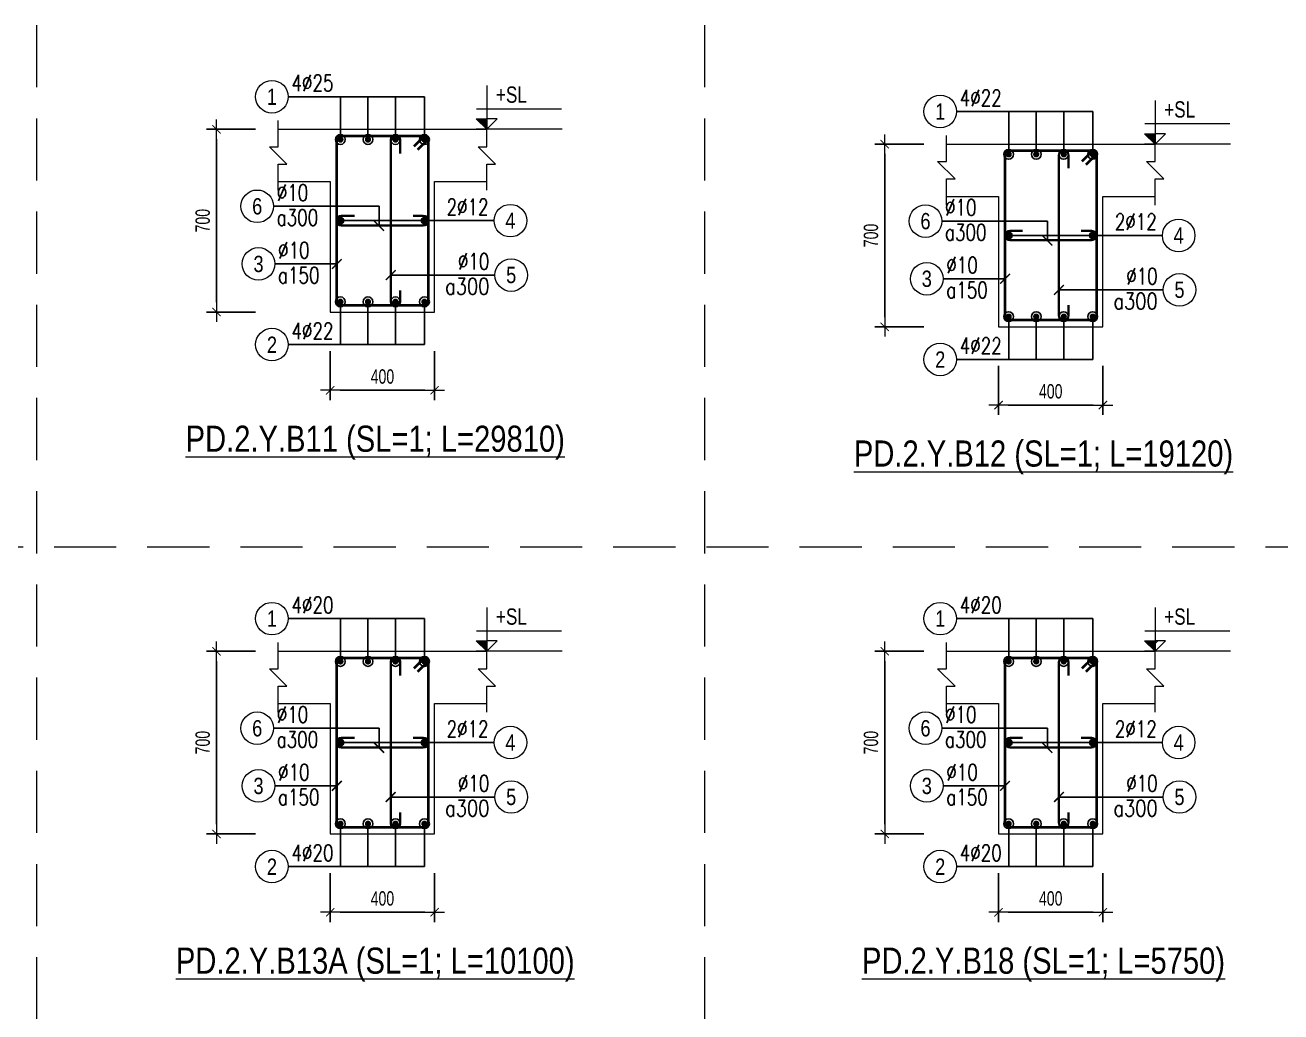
# Model space of a CAD drawing. Header units: millimetres. Extents: x 0 to 264070, y -218202 to 27271.
# Drawn here: x 251219 to 256033, y -169704 to -165923 of the extents above; entities that cross this region are included whole.
import ezdxf
from ezdxf.enums import TextEntityAlignment as Align

# ---------------------------------------------------------------- set-up
doc = ezdxf.new("R2010")
doc.units = ezdxf.units.MM
doc.header["$PDMODE"] = 3
doc.linetypes.add('HIDDEN2', pattern=[4.762499999999999, 3.175, -1.5875])
doc.layers.get('0').update_dxf_attribs({"lineweight": 20})
doc.layers.get('Defpoints').update_dxf_attribs({"color": 151, "lineweight": 9})
for name, color, linetype, lineweight in [('NDC_S_ANNO', 7, 'Continuous', 20), ('NDC_S_CONTINUOUS', 3, 'Continuous', 20), ('NDC_S_DIM', 1, 'Continuous', 15), ('NDC_S_HIDDEN', 8, 'HIDDEN2', 13), ('NDC_S_REBAR', 4, 'Continuous', 35), ('NDC_S_STIRRUP', 4, 'Continuous', 40), ('NDC_S_TEXT SYMBOL', 7, 'Continuous', 20), ('NDC_S_THIN LINE', 8, 'Continuous', 9), ('NDC_S_VN TEXT', 7, 'Continuous', 20)]:
    doc.layers.add(name, color=color, linetype=linetype, lineweight=lineweight)
doc.styles.add('ARIAL', font='arial.ttf', dxfattribs={"width": 0.8})
doc.styles.add('NDC_ANNO', font='', dxfattribs={"width": 0.8})
doc.styles.add('NDC_DIM', font='', dxfattribs={"width": 0.75})
doc.styles.add('NDC_EN TXT', font='romans.shx', dxfattribs={"width": 0.8})
doc.styles.get('NDC_ANNO').set_extended_font_data('Dotum')
doc.styles.get('NDC_DIM').set_extended_font_data('Dotum')
doc.dimstyles.new('NDC_dim_25', dxfattribs={"dimscale": 25, "dimtxt": 2.2, "dimasz": 1.5, "dimexe": 1.5, "dimexo": 2.5, "dimgap": 1, "dimtad": 1, "dimdec": 0, "dimzin": 0, "dimdsep": 46, "dimtxsty": 'NDC_DIM', "dimblk": 'DIMMARK', "dimcen": 0.09, "dimdle": 1.2, "dimclrd": 1, "dimclre": 1, "dimclrt": 3, "dimadec": 0, "dimazin": 0, "dimtfac": 1, "dimtdec": 0, "dimtix": 1, "dimtofl": 0, "dimtmove": 0, "dimatfit": 3, "dimfxl": 6, "dimfxlon": 1, "dimtolj": 1, "dimtzin": 0, "dimarcsym": 0})

# ---------------------------------------------------------------- blocks, each defined once
blk = doc.blocks.new('kata_block_THEP')
at = {"layer": 'NDC_S_REBAR', "color": 0}
for p, q in [((-0.5, 0), (0.5, 0)), ((-0.3535533905960619, 0.353553390592424), (0.3535533905960619, -0.353553390592424)), ((0.3535533905960619, 0.353553390592424), (-0.3535533905960619, -0.353553390592424)), ((0, 0.5), (0, -0.5))]:
    blk.add_line(p, q, dxfattribs=at)
at = {"layer": 'NDC_S_REBAR', "color": 0, "const_width": 0.08333333333333334}
blk.add_lwpolyline([(-0.5, -1.818989403545856e-12, 1), (0.5000000000145519, -1.818989403545856e-12, 1), (-0.5, -1.818989403545856e-12, 1)], format="xyb", dxfattribs=at)
blk = doc.blocks.new('DIMMARK')
at = {"layer": 'NDC_S_DIM', "color": 1}
blk.add_line((-1.5, 0), (1, 0), dxfattribs=at)
at = {"layer": 'NDC_S_DIM', "color": 2, "const_width": 0.1}
blk.add_lwpolyline([(-0.4242640687119285, -0.4242640687119285), (0.4242640687119285, 0.4242640687119285)], dxfattribs=at)
blk = doc.blocks.new('*D511')
at = {"layer": 'Defpoints', "color": 0, "transparency": 16777216}
for p in [(252458.5156631196, -166322.6786246601), (251952.5156631196, -167022.6786246601), (252458.5156631196, -167022.6786246601)]:
    blk.add_point(p, dxfattribs=at)
at = {"layer": 'NDC_S_DIM', "color": 1, "lineweight": -2, "transparency": 16777216}
for p, q in [((252102.5156631196, -166322.6786246601), (251915.0156631196, -166322.6786246601)), ((251952.5156631196, -166360.1786246601), (251952.5156631196, -166985.1786246601)), ((252102.5156631196, -167022.6786246601), (251915.0156631196, -167022.6786246601))]:
    blk.add_line(p, q, dxfattribs=at)
at = {"layer": 'NDC_S_DIM', "color": 1, "lineweight": -2, "transparency": 16777216, "xscale": 37.5, "yscale": 37.5, "zscale": 37.5}
for p, rotation in [((251952.5156631196, -166322.6786246601), 90), ((251952.5156631196, -167022.6786246601), 270)]:
    blk.add_blockref('DIMMARK', p, dxfattribs=dict(at, rotation=rotation))
at = {"layer": 'NDC_S_DIM', "color": 3, "transparency": 16777216, "insert": (251900.0156631196, -166672.67862466), "char_height": 55.00000000000001, "attachment_point": 5, "rotation": 90, "style": 'NDC_DIM'}
blk.add_mtext('\\A1;700', dxfattribs=at)
blk = doc.blocks.new('*D512')
at = {"layer": 'Defpoints', "color": 0, "transparency": 16777216}
for p in [(252388.8425385752, -167022.6786246601), (252788.8425385752, -167022.6786246601), (252788.8425385752, -167322.6786246601)]:
    blk.add_point(p, dxfattribs=at)
at = {"layer": 'NDC_S_DIM', "color": 1, "lineweight": -2, "transparency": 16777216}
for p, q in [((252388.8425385752, -167172.6786246601), (252388.8425385752, -167360.1786246601)), ((252788.8425385752, -167172.6786246601), (252788.8425385752, -167360.1786246601)), ((252426.3425385752, -167322.6786246601), (252751.3425385752, -167322.6786246601))]:
    blk.add_line(p, q, dxfattribs=at)
at = {"layer": 'NDC_S_DIM', "color": 1, "lineweight": -2, "transparency": 16777216, "xscale": 37.5, "yscale": 37.5, "zscale": 37.5, "rotation": 180}
blk.add_blockref('DIMMARK', (252388.8425385752, -167322.6786246601), dxfattribs=at)
at = {"layer": 'NDC_S_DIM', "color": 1, "lineweight": -2, "transparency": 16777216, "xscale": 37.5, "yscale": 37.5, "zscale": 37.5}
blk.add_blockref('DIMMARK', (252788.8425385752, -167322.6786246601), dxfattribs=at)
at = {"layer": 'NDC_S_DIM', "color": 3, "transparency": 16777216, "insert": (252588.8425385752, -167270.1786246601), "char_height": 55.00000000000001, "attachment_point": 5, "style": 'NDC_DIM'}
blk.add_mtext('\\A1;400', dxfattribs=at)
blk = doc.blocks.new('kata_block_CT')
at = {"layer": 'NDC_S_ANNO'}
blk.add_hatch(color=3, dxfattribs=at).paths.add_polyline_path([(0, 1.596954857557648), (-1.612010908633238, 1.596954857557648), (0, 0)])
at = {"layer": 'NDC_S_ANNO', "ltscale": 50}
h = blk.add_hatch(dxfattribs=at)
h.set_pattern_fill('ANSI31', color=256, scale=1.406250541793835, style=0)
h.set_pattern_definition([(45.00000000000001, (0, 5.456968210637569e-12), (-3.157122508925224, 3.157122508925225), [])])
h.paths.add_polyline_path([(0, 1.596954857557648), (0, 0), (1.612010908924276, 1.596954857557648)])
for p, q in [((-1.592704896858777, 3.140833880479477), (11.46947077315417, 3.140833880479477)), ((11.56125648126181, 5.456968210637569e-12), (-1.63869572513795, 5.456968210637569e-12))]:
    blk.add_line(p, q, dxfattribs=at)
for points in [[(0, 6.69495074864426), (0, 0)], [(0, 0), (-1.612010908924276, 1.596954857557648), (0, 1.596954857557648)], [(0, 0), (1.612010908924276, 1.596954857557648), (0, 1.596954857557648)]]:
    blk.add_lwpolyline(points, dxfattribs=at)
at = {"layer": 'NDC_S_ANNO', "color": 8, "ltscale": 50}
blk.add_lwpolyline([(0, 0), (-1.612010908633238, 1.596954857557648), (0, 1.596954857557648)], dxfattribs=at)
at = {"layer": 'NDC_S_TEXT SYMBOL', "color": 3, "style": 'NDC_ANNO', "width": 0.8}
blk.add_attdef('CT', (1.409564409346785, 4.068271311703938), '', height=2.5, dxfattribs=at)
blk = doc.blocks.new('kata_block_TD')
at = {"color": 6, "linetype": 'ByBlock', "lineweight": -2, "style": 'ARIAL', "width": 0.8}
blk.add_attdef('SECTDET2', text='', height=5, dxfattribs=at).set_placement((0, 7.970649532882817), align=Align.CENTER)
at = {"color": 0, "linetype": 'ByBlock', "lineweight": -2, "style": 'ARIAL', "width": 0.8}
blk.add_attdef('SECTDET1', text='', height=5, dxfattribs=at).set_placement((0, 1.470649532882817), align=Align.CENTER)
at = {"color": 3, "lineweight": 25, "style": 'ARIAL', "width": 0.8}
blk.add_attdef('SSCALE', text='', height=2.5, dxfattribs=at).set_placement((0, -3.998868953555331), align=Align.CENTER)
blk = doc.blocks.new('*U241')
blk.add_circle((-2.5, 0), 2.5)
at = {"layer": 'NDC_S_VN TEXT', "color": 3, "style": 'NDC_EN TXT', "width": 0.75}
for tag, p in [('DK1', (0.5, 0.8455043070534884)), ('KC1', (0.5, -2.972544307831413))]:
    blk.add_attdef(tag, p, '', height=2.5, dxfattribs=at)
at = {"layer": 'NDC_S_VN TEXT', "color": 7, "style": 'ARIAL', "width": 0.8}
blk.add_attdef('SH2', text='', height=2.5, dxfattribs=at).set_placement((-2.5, 0), align=Align.MIDDLE)
blk = doc.blocks.new('*U321')
blk.add_circle((2.5, 0), 2.5)
at = {"layer": 'NDC_S_VN TEXT', "color": 3, "style": 'NDC_EN TXT'}
for tag, width, p in [('DK2', 0.75, (-0.85, 0.8455043070534884)), ('KC2', 0.8, (-0.85, -2.972544307831413))]:
    blk.add_attdef(tag, text='', height=2.5, dxfattribs=dict(at, width=width)).set_placement(p, align=Align.RIGHT)
at = {"layer": 'NDC_S_VN TEXT', "color": 7, "style": 'ARIAL', "width": 0.8}
blk.add_attdef('SH3', text='', height=2.5, dxfattribs=at).set_placement((2.5, 0), align=Align.MIDDLE)
blk = doc.blocks.new('*U239')
blk.add_circle((2.5, 0), 2.5)
at = {"layer": 'NDC_S_VN TEXT', "color": 3, "style": 'NDC_EN TXT', "width": 0.75}
blk.add_attdef('DK2', text='', height=2.5, dxfattribs=at).set_placement((-0.85, 0.8455043070534884), align=Align.RIGHT)
at = {"layer": 'NDC_S_VN TEXT', "color": 7, "style": 'ARIAL', "width": 0.8}
blk.add_attdef('SH3', text='', height=2.5, dxfattribs=at).set_placement((2.5, 0), align=Align.MIDDLE)
blk = doc.blocks.new('*U240')
blk.add_circle((-2.5, 0), 2.5)
at = {"layer": 'NDC_S_VN TEXT', "color": 3, "style": 'NDC_EN TXT', "width": 0.75}
blk.add_attdef('DK1', (0.5, 0.8455043070534884), '', height=2.5, dxfattribs=at)
at = {"layer": 'NDC_S_VN TEXT', "color": 7, "style": 'ARIAL', "width": 0.8}
blk.add_attdef('SH2', text='', height=2.5, dxfattribs=at).set_placement((-2.5, 0), align=Align.MIDDLE)
blk = doc.blocks.new('*D513')
at = {"layer": 'Defpoints', "color": 0, "transparency": 16777216}
for p in [(254950.3534759438, -167079.4497548992), (255350.3534759438, -167079.4497548992), (255350.3534759438, -167379.4497548992)]:
    blk.add_point(p, dxfattribs=at)
at = {"layer": 'NDC_S_DIM', "color": 1, "lineweight": -2, "transparency": 16777216}
for p, q in [((254950.3534759438, -167229.4497548992), (254950.3534759438, -167416.9497548992)), ((255350.3534759438, -167229.4497548992), (255350.3534759438, -167416.9497548992)), ((254987.8534759438, -167379.4497548992), (255312.8534759438, -167379.4497548992))]:
    blk.add_line(p, q, dxfattribs=at)
at = {"layer": 'NDC_S_DIM', "color": 1, "lineweight": -2, "transparency": 16777216, "xscale": 37.5, "yscale": 37.5, "zscale": 37.5, "rotation": 180}
blk.add_blockref('DIMMARK', (254950.3534759438, -167379.4497548992), dxfattribs=at)
at = {"layer": 'NDC_S_DIM', "color": 1, "lineweight": -2, "transparency": 16777216, "xscale": 37.5, "yscale": 37.5, "zscale": 37.5}
blk.add_blockref('DIMMARK', (255350.3534759438, -167379.4497548992), dxfattribs=at)
at = {"layer": 'NDC_S_DIM', "color": 3, "transparency": 16777216, "insert": (255150.3534759438, -167326.9497548992), "char_height": 55.00000000000001, "attachment_point": 5, "style": 'NDC_DIM'}
blk.add_mtext('\\A1;400', dxfattribs=at)
blk = doc.blocks.new('*D514')
at = {"layer": 'Defpoints', "color": 0, "transparency": 16777216}
for p in [(255020.0266004881, -166379.4497548992), (254514.0266004881, -167079.4497548992), (255020.0266004881, -167079.4497548992)]:
    blk.add_point(p, dxfattribs=at)
at = {"layer": 'NDC_S_DIM', "color": 1, "lineweight": -2, "transparency": 16777216}
for p, q in [((254664.0266004881, -166379.4497548992), (254476.5266004881, -166379.4497548992)), ((254514.0266004881, -166416.9497548992), (254514.0266004881, -167041.9497548992)), ((254664.0266004881, -167079.4497548992), (254476.5266004881, -167079.4497548992))]:
    blk.add_line(p, q, dxfattribs=at)
at = {"layer": 'NDC_S_DIM', "color": 1, "lineweight": -2, "transparency": 16777216, "xscale": 37.5, "yscale": 37.5, "zscale": 37.5}
for p, rotation in [((254514.0266004881, -166379.4497548992), 90), ((254514.0266004881, -167079.4497548992), 270)]:
    blk.add_blockref('DIMMARK', p, dxfattribs=dict(at, rotation=rotation))
at = {"layer": 'NDC_S_DIM', "color": 3, "transparency": 16777216, "insert": (254461.5266004881, -166729.4497548992), "char_height": 55.00000000000001, "attachment_point": 5, "rotation": 90, "style": 'NDC_DIM'}
blk.add_mtext('\\A1;700', dxfattribs=at)
blk = doc.blocks.new('*D525')
at = {"layer": 'Defpoints', "color": 0, "transparency": 16777216}
for p in [(252388.8425385753, -169022.6786246571), (252788.8425385753, -169022.6786246571), (252788.8425385753, -169322.6786246571)]:
    blk.add_point(p, dxfattribs=at)
at = {"layer": 'NDC_S_DIM', "color": 1, "lineweight": -2, "transparency": 16777216}
for p, q in [((252388.8425385753, -169172.6786246571), (252388.8425385753, -169360.1786246571)), ((252788.8425385753, -169172.6786246571), (252788.8425385753, -169360.1786246571)), ((252426.3425385753, -169322.6786246571), (252751.3425385753, -169322.6786246571))]:
    blk.add_line(p, q, dxfattribs=at)
at = {"layer": 'NDC_S_DIM', "color": 1, "lineweight": -2, "transparency": 16777216, "xscale": 37.5, "yscale": 37.5, "zscale": 37.5, "rotation": 180}
blk.add_blockref('DIMMARK', (252388.8425385753, -169322.6786246571), dxfattribs=at)
at = {"layer": 'NDC_S_DIM', "color": 1, "lineweight": -2, "transparency": 16777216, "xscale": 37.5, "yscale": 37.5, "zscale": 37.5}
blk.add_blockref('DIMMARK', (252788.8425385753, -169322.6786246571), dxfattribs=at)
at = {"layer": 'NDC_S_DIM', "color": 3, "transparency": 16777216, "insert": (252588.8425385753, -169270.1786246571), "char_height": 55.00000000000001, "attachment_point": 5, "style": 'NDC_DIM'}
blk.add_mtext('\\A1;400', dxfattribs=at)
blk = doc.blocks.new('*D526')
at = {"layer": 'Defpoints', "color": 0, "transparency": 16777216}
for p in [(252458.5156631196, -168322.6786246571), (251952.5156631196, -169022.6786246571), (252458.5156631196, -169022.6786246571)]:
    blk.add_point(p, dxfattribs=at)
at = {"layer": 'NDC_S_DIM', "color": 1, "lineweight": -2, "transparency": 16777216}
for p, q in [((252102.5156631196, -168322.6786246571), (251915.0156631196, -168322.6786246571)), ((251952.5156631196, -168360.1786246571), (251952.5156631196, -168985.1786246571)), ((252102.5156631196, -169022.6786246571), (251915.0156631196, -169022.6786246571))]:
    blk.add_line(p, q, dxfattribs=at)
at = {"layer": 'NDC_S_DIM', "color": 1, "lineweight": -2, "transparency": 16777216, "xscale": 37.5, "yscale": 37.5, "zscale": 37.5}
for p, rotation in [((251952.5156631196, -168322.6786246571), 90), ((251952.5156631196, -169022.6786246571), 270)]:
    blk.add_blockref('DIMMARK', p, dxfattribs=dict(at, rotation=rotation))
at = {"layer": 'NDC_S_DIM', "color": 3, "transparency": 16777216, "insert": (251900.0156631196, -168672.6786246571), "char_height": 55.00000000000001, "attachment_point": 5, "rotation": 90, "style": 'NDC_DIM'}
blk.add_mtext('\\A1;700', dxfattribs=at)
blk = doc.blocks.new('*D527')
at = {"layer": 'Defpoints', "color": 0, "transparency": 16777216}
for p in [(254950.3534759438, -169022.6786246571), (255350.3534759438, -169022.6786246571), (255350.3534759438, -169322.6786246571)]:
    blk.add_point(p, dxfattribs=at)
at = {"layer": 'NDC_S_DIM', "color": 1, "lineweight": -2, "transparency": 16777216}
for p, q in [((254950.3534759438, -169172.6786246571), (254950.3534759438, -169360.1786246571)), ((255350.3534759438, -169172.6786246571), (255350.3534759438, -169360.1786246571)), ((254987.8534759438, -169322.6786246571), (255312.8534759438, -169322.6786246571))]:
    blk.add_line(p, q, dxfattribs=at)
at = {"layer": 'NDC_S_DIM', "color": 1, "lineweight": -2, "transparency": 16777216, "xscale": 37.5, "yscale": 37.5, "zscale": 37.5, "rotation": 180}
blk.add_blockref('DIMMARK', (254950.3534759438, -169322.6786246571), dxfattribs=at)
at = {"layer": 'NDC_S_DIM', "color": 1, "lineweight": -2, "transparency": 16777216, "xscale": 37.5, "yscale": 37.5, "zscale": 37.5}
blk.add_blockref('DIMMARK', (255350.3534759438, -169322.6786246571), dxfattribs=at)
at = {"layer": 'NDC_S_DIM', "color": 3, "transparency": 16777216, "insert": (255150.3534759438, -169270.1786246571), "char_height": 55.00000000000001, "attachment_point": 5, "style": 'NDC_DIM'}
blk.add_mtext('\\A1;400', dxfattribs=at)
blk = doc.blocks.new('*D528')
at = {"layer": 'Defpoints', "color": 0, "transparency": 16777216}
for p in [(255020.0266004881, -168322.6786246571), (254514.0266004881, -169022.6786246571), (255020.0266004881, -169022.6786246571)]:
    blk.add_point(p, dxfattribs=at)
at = {"layer": 'NDC_S_DIM', "color": 1, "lineweight": -2, "transparency": 16777216}
for p, q in [((254664.0266004881, -168322.6786246571), (254476.5266004881, -168322.6786246571)), ((254514.0266004881, -168360.1786246571), (254514.0266004881, -168985.1786246571)), ((254664.0266004881, -169022.6786246571), (254476.5266004881, -169022.6786246571))]:
    blk.add_line(p, q, dxfattribs=at)
at = {"layer": 'NDC_S_DIM', "color": 1, "lineweight": -2, "transparency": 16777216, "xscale": 37.5, "yscale": 37.5, "zscale": 37.5}
for p, rotation in [((254514.0266004881, -168322.6786246571), 90), ((254514.0266004881, -169022.6786246571), 270)]:
    blk.add_blockref('DIMMARK', p, dxfattribs=dict(at, rotation=rotation))
at = {"layer": 'NDC_S_DIM', "color": 3, "transparency": 16777216, "insert": (254461.5266004881, -168672.6786246571), "char_height": 55.00000000000001, "attachment_point": 5, "rotation": 90, "style": 'NDC_DIM'}
blk.add_mtext('\\A1;700', dxfattribs=at)

msp = doc.modelspace()

# ---------------------------------------------------------------- linework, layer by layer
at = {"layer": 'NDC_S_CONTINUOUS'}
for points in [[(252188.8425385752, -166322.6786246601), (252388.8425385752, -166322.6786246601), (252388.8425385752, -166322.6786246601), (252788.8425385752, -166322.6786246601), (252788.8425385752, -166322.6786246601), (252988.8425385752, -166322.6786246601)], [(254750.3534759438, -166379.4497548992), (254950.3534759438, -166379.4497548992), (254950.3534759438, -166379.4497548992), (255350.3534759438, -166379.4497548992), (255350.3534759438, -166379.4497548992), (255550.3534759438, -166379.4497548992)], [(252188.8425385752, -166522.6786246601), (252388.8425385752, -166522.6786246601), (252388.8425385752, -167022.6786246601), (252788.8425385752, -167022.6786246601), (252788.8425385752, -166522.6786246601), (252988.8425385752, -166522.6786246601)], [(254750.3534759438, -166579.4497548992), (254950.3534759438, -166579.4497548992), (254950.3534759438, -167079.4497548992), (255350.3534759438, -167079.4497548992), (255350.3534759438, -166579.4497548992), (255550.3534759438, -166579.4497548992)], [(252188.8425385753, -168322.6786246571), (252388.8425385753, -168322.6786246571), (252388.8425385753, -168322.6786246571), (252788.8425385753, -168322.6786246571), (252788.8425385753, -168322.6786246571), (252988.8425385753, -168322.6786246571)], [(254750.3534759438, -168322.6786246571), (254950.3534759438, -168322.6786246571), (254950.3534759438, -168322.6786246571), (255350.3534759438, -168322.6786246571), (255350.3534759438, -168322.6786246571), (255550.3534759438, -168322.6786246571)], [(252188.8425385753, -168522.6786246571), (252388.8425385753, -168522.6786246571), (252388.8425385753, -169022.6786246571), (252788.8425385753, -169022.6786246571), (252788.8425385753, -168522.6786246571), (252988.8425385753, -168522.6786246571)], [(254750.3534759438, -168522.6786246571), (254950.3534759438, -168522.6786246571), (254950.3534759438, -169022.6786246571), (255350.3534759438, -169022.6786246571), (255350.3534759438, -168522.6786246571), (255550.3534759438, -168522.6786246571)]]:
    msp.add_lwpolyline(points, dxfattribs=at)
at = {"layer": 'NDC_S_HIDDEN', "ltscale": 75}
for p, q in [((251262.4073617192, -165923.3971106931), (251262.4073617192, -179923.3971106772)), ((253823.9182990877, -165923.3971106931), (253823.9182990877, -179923.3971106772)), ((264069.962048562, -167923.3971106909), (246139.3854869821, -167923.3971106908))]:
    msp.add_line(p, q, dxfattribs=at)
at = {"layer": 'NDC_S_REBAR'}
for points in [[(252657.2745385753, -166415.0233145934), (252657.2745385753, -166366.1101447835, 0.9999999999999999), (252620.4105385752, -166366.1101447835), (252620.4105385752, -166979.24662466, 0.9999999999999999), (252657.2745385753, -166979.24662466), (252657.2745385753, -166939.9897336512, -0.414213562)], [(255218.7854759438, -166471.7944448325), (255218.7854759438, -166422.8812750227, 0.9999999999999999), (255181.9214759438, -166422.8812750227), (255181.9214759438, -167036.0177548991, 0.9999999999999999), (255218.7854759438, -167036.0177548991), (255218.7854759438, -166996.7608638903, -0.414213562)], [(252481.1877083851, -166654.2466246601), (252432.2745385753, -166654.2466246601, 0.9999999999999999), (252432.2745385753, -166691.1106246601), (252745.4105385752, -166691.1106246601, 0.9999999999999999), (252745.4105385752, -166654.2466246601), (252706.1536475664, -166654.2466246601, -0.414213562)], [(255042.6986457537, -166711.0177548992), (254993.7854759438, -166711.0177548992, 0.9999999999999999), (254993.7854759438, -166747.8817548993), (255306.9214759438, -166747.8817548993, 0.9999999999999999), (255306.9214759438, -166711.0177548992), (255267.6645849349, -166711.0177548992, -0.414213562)], [(252657.2745385753, -168415.0233145904), (252657.2745385753, -168366.1101447806, 0.9999999999999999), (252620.4105385752, -168366.1101447806), (252620.4105385752, -168979.246624657, 0.9999999999999999), (252657.2745385753, -168979.246624657), (252657.2745385753, -168939.9897336482, -0.414213562)], [(255218.7854759438, -168415.0233145904), (255218.7854759438, -168366.1101447806, 0.9999999999999999), (255181.9214759438, -168366.1101447806), (255181.9214759438, -168979.246624657, 0.9999999999999999), (255218.7854759438, -168979.246624657), (255218.7854759438, -168939.9897336482, -0.414213562)], [(252481.1877083851, -168654.2466246571), (252432.2745385753, -168654.2466246571, 0.9999999999999999), (252432.2745385753, -168691.1106246572), (252745.4105385752, -168691.1106246572, 0.9999999999999999), (252745.4105385752, -168654.2466246571), (252706.1536475664, -168654.2466246571, -0.414213562)], [(255042.6986457537, -168654.2466246571), (254993.7854759438, -168654.2466246571, 0.9999999999999999), (254993.7854759438, -168691.1106246572), (255306.9214759438, -168691.1106246572, 0.9999999999999999), (255306.9214759438, -168654.2466246571), (255267.6645849349, -168654.2466246571, -0.414213562)]]:
    msp.add_lwpolyline(points, format="xyb", dxfattribs=at)
at = {"layer": 'NDC_S_STIRRUP'}
for points in [[(252709.8425385752, -166387.6786246601), (252749.8425385752, -166347.6786246601, -0.414213562), (252763.8425385752, -166361.6786246601), (252763.8425385752, -166983.6786246601, -0.414213562), (252749.8425385752, -166997.6786246601), (252427.8425385752, -166997.6786246601, -0.414213562), (252413.8425385752, -166983.6786246601), (252413.8425385752, -166361.6786246601, -0.414213562), (252427.8425385752, -166347.6786246601), (252749.8425385752, -166347.6786246601, -0.414213562), (252763.8425385752, -166361.6786246601), (252723.8425385752, -166401.6786246601)], [(255271.3534759438, -166444.4497548992), (255311.3534759438, -166404.4497548992, -0.414213562), (255325.3534759438, -166418.4497548992), (255325.3534759438, -167040.4497548992, -0.414213562), (255311.3534759438, -167054.4497548992), (254989.3534759438, -167054.4497548992, -0.414213562), (254975.3534759438, -167040.4497548992), (254975.3534759438, -166418.4497548992, -0.414213562), (254989.3534759438, -166404.4497548992), (255311.3534759438, -166404.4497548992, -0.414213562), (255325.3534759438, -166418.4497548992), (255285.3534759438, -166458.4497548992)], [(252709.8425385753, -168387.6786246571), (252749.8425385753, -168347.6786246571, -0.414213562), (252763.8425385753, -168361.6786246571), (252763.8425385753, -168983.6786246571, -0.414213562), (252749.8425385753, -168997.6786246571), (252427.8425385753, -168997.6786246571, -0.414213562), (252413.8425385753, -168983.6786246571), (252413.8425385753, -168361.6786246571, -0.414213562), (252427.8425385753, -168347.6786246571), (252749.8425385753, -168347.6786246571, -0.414213562), (252763.8425385753, -168361.6786246571), (252723.8425385753, -168401.6786246571)], [(255271.3534759438, -168387.6786246571), (255311.3534759438, -168347.6786246571, -0.414213562), (255325.3534759438, -168361.6786246571), (255325.3534759438, -168983.6786246571, -0.414213562), (255311.3534759438, -168997.6786246571), (254989.3534759438, -168997.6786246571, -0.414213562), (254975.3534759438, -168983.6786246571), (254975.3534759438, -168361.6786246571, -0.414213562), (254989.3534759438, -168347.6786246571), (255311.3534759438, -168347.6786246571, -0.414213562), (255325.3534759438, -168361.6786246571), (255285.3534759438, -168401.6786246571)]]:
    msp.add_lwpolyline(points, format="xyb", dxfattribs=at)
at = {"layer": 'NDC_S_THIN LINE'}
for points in [[(252188.8425385752, -166556.0119579934), (252188.8425385752, -166456.0119579934), (252222.1758719086, -166456.0119579934), (252155.5092052419, -166389.3452913267), (252188.8425385752, -166389.3452913267), (252188.8425385752, -166289.3452913267)], [(252988.8425385752, -166556.0119579934), (252988.8425385752, -166456.0119579934), (253022.1758719086, -166456.0119579934), (252955.5092052419, -166389.3452913267), (252988.8425385752, -166389.3452913267), (252988.8425385752, -166289.3452913267)], [(254750.3534759438, -166612.7830882325), (254750.3534759438, -166512.7830882325), (254783.6868092772, -166512.7830882325), (254717.0201426105, -166446.1164215659), (254750.3534759438, -166446.1164215659), (254750.3534759438, -166346.1164215659)], [(255550.3534759438, -166612.7830882325), (255550.3534759438, -166512.7830882325), (255583.6868092772, -166512.7830882325), (255517.0201426105, -166446.1164215659), (255550.3534759438, -166446.1164215659), (255550.3534759438, -166346.1164215659)], [(252188.8425385753, -168556.0119579904), (252188.8425385753, -168456.0119579904), (252222.1758719086, -168456.0119579904), (252155.5092052419, -168389.3452913238), (252188.8425385753, -168389.3452913238), (252188.8425385753, -168289.3452913238)], [(252988.8425385753, -168556.0119579904), (252988.8425385753, -168456.0119579904), (253022.1758719086, -168456.0119579904), (252955.5092052419, -168389.3452913238), (252988.8425385753, -168389.3452913238), (252988.8425385753, -168289.3452913238)], [(254750.3534759438, -168556.0119579904), (254750.3534759438, -168456.0119579904), (254783.6868092772, -168456.0119579904), (254717.0201426105, -168389.3452913238), (254750.3534759438, -168389.3452913238), (254750.3534759438, -168289.3452913238)], [(255550.3534759438, -168556.0119579904), (255550.3534759438, -168456.0119579904), (255583.6868092772, -168456.0119579904), (255517.0201426105, -168389.3452913238), (255550.3534759438, -168389.3452913238), (255550.3534759438, -168289.3452913238)]]:
    msp.add_lwpolyline(points, dxfattribs=at)

# ---------------------------------------------------------------- block references
at = {"layer": 'NDC_S_REBAR', "color": 3, "xscale": 22, "yscale": 22, "zscale": 22}
for p in [(252427.8425385752, -166361.6786246601), (254989.3534759438, -166418.4497548992), (252427.8425385752, -166672.6786246601), (254989.3534759438, -166729.4497548992), (252427.8425385752, -166983.6786246601), (254989.3534759438, -167040.4497548992), (252427.8425385753, -168361.6786246571), (254989.3534759438, -168361.6786246571), (252427.8425385753, -168672.6786246571), (254989.3534759438, -168672.6786246571), (252427.8425385753, -168983.6786246571), (254989.3534759438, -168983.6786246571)]:
    msp.add_blockref('kata_block_THEP', p, dxfattribs=at)
at = {"layer": 'NDC_S_REBAR', "xscale": -22, "yscale": 22, "zscale": 22, "rotation": 180}
for p in [(252533.3425385752, -166361.6786246601), (252638.8425385752, -166361.6786246601), (255094.8534759438, -166418.4497548992), (255200.3534759438, -166418.4497548992), (252533.3425385753, -168361.6786246571), (252638.8425385753, -168361.6786246571), (255094.8534759438, -168361.6786246571), (255200.3534759438, -168361.6786246571)]:
    msp.add_blockref('kata_block_THEP', p, dxfattribs=at)
at = {"layer": 'NDC_S_REBAR', "xscale": 22, "yscale": 22, "zscale": 22}
for p in [(252749.8425385752, -166361.6786246601), (255311.3534759438, -166418.4497548992), (252749.8425385752, -166672.6786246601), (255311.3534759438, -166729.4497548992), (252533.3425385752, -166983.6786246601), (252638.8425385752, -166983.6786246601), (252749.8425385752, -166983.6786246601), (255094.8534759438, -167040.4497548992), (255200.3534759438, -167040.4497548992), (255311.3534759438, -167040.4497548992), (252749.8425385753, -168361.6786246571), (255311.3534759438, -168361.6786246571), (252749.8425385753, -168672.6786246571), (255311.3534759438, -168672.6786246571), (252533.3425385753, -168983.6786246571), (252638.8425385753, -168983.6786246571), (252749.8425385753, -168983.6786246571), (255094.8534759438, -168983.6786246571), (255200.3534759438, -168983.6786246571), (255311.3534759438, -168983.6786246571)]:
    msp.add_blockref('kata_block_THEP', p, dxfattribs=at)
at = {"layer": 'NDC_S_THIN LINE', "xscale": 25, "yscale": 25, "zscale": 25}
for name, p, values in [('*U240', (252227.8425385752, -166197.6786246601), {'SH2': '1', 'DK1': '4%%c25'}), ('*U240', (254789.3534759438, -166254.4497548992), {'SH2': '1', 'DK1': '4%%c22'}), ('*U241', (252171.3425385752, -166617.6786246601), {'SH2': '6', 'DK1': '%%c10', 'KC1': 'a300'}), ('*U239', (253016.7327823728, -166672.6786246601), {'SH3': '4', 'DK2': '2%%c12'}), ('*U241', (254732.8534759438, -166674.4497548992), {'SH2': '6', 'DK1': '%%c10', 'KC1': 'a300'}), ('*U239', (255578.2437197414, -166729.4497548992), {'SH3': '4', 'DK2': '2%%c12'}), ('*U241', (252176.3425385752, -166838.4992952696), {'SH2': '3', 'DK1': '%%c10', 'KC1': 'a150'}), ('*U321', (253019.8987374395, -166881.1457528394), {'SH3': '5', 'DK2': '%%c10', 'KC2': 'a300'}), ('*U241', (254737.8534759438, -166895.2704255088), {'SH2': '3', 'DK1': '%%c10', 'KC1': 'a150'}), ('*U321', (255581.409674808, -166937.9168830785), {'SH3': '5', 'DK2': '%%c10', 'KC2': 'a300'}), ('*U240', (252227.8425385752, -167147.6786246601), {'SH2': '2', 'DK1': '4%%c22'}), ('*U240', (254789.3534759438, -167204.4497548992), {'SH2': '2', 'DK1': '4%%c22'}), ('*U240', (252227.8425385753, -168197.6786246571), {'SH2': '1', 'DK1': '4%%c20'}), ('*U240', (254789.3534759438, -168197.6786246571), {'SH2': '1', 'DK1': '4%%c20'}), ('*U241', (252171.3425385753, -168617.6786246571), {'SH2': '6', 'DK1': '%%c10', 'KC1': 'a300'}), ('*U241', (254732.8534759438, -168617.6786246571), {'SH2': '6', 'DK1': '%%c10', 'KC1': 'a300'}), ('*U239', (253016.7327823728, -168672.6786246571), {'SH3': '4', 'DK2': '2%%c12'}), ('*U239', (255578.2437197414, -168672.6786246571), {'SH3': '4', 'DK2': '2%%c12'}), ('*U241', (252176.3425385753, -168838.4992952667), {'SH2': '3', 'DK1': '%%c10', 'KC1': 'a150'}), ('*U241', (254737.8534759438, -168838.4992952667), {'SH2': '3', 'DK1': '%%c10', 'KC1': 'a150'}), ('*U321', (253019.8987374395, -168881.1457528364), {'SH3': '5', 'DK2': '%%c10', 'KC2': 'a300'}), ('*U321', (255581.409674808, -168881.1457528364), {'SH3': '5', 'DK2': '%%c10', 'KC2': 'a300'}), ('*U240', (252227.8425385753, -169147.6786246571), {'SH2': '2', 'DK1': '4%%c20'}), ('*U240', (254789.3534759438, -169147.6786246571), {'SH2': '2', 'DK1': '4%%c20'})]:
    msp.add_blockref(name, p, dxfattribs=at).add_auto_attribs(values)
at = {"layer": 'NDC_S_VN TEXT', "xscale": 25, "yscale": 25, "zscale": 25}
for p in [(252988.8425385752, -166322.6786246601), (255550.3534759438, -166379.4497548992), (252988.8425385753, -168322.6786246571), (255550.3534759438, -168322.6786246571)]:
    msp.add_blockref('kata_block_CT', p, dxfattribs=at).add_auto_attribs({'CT': '+SL'})
at = {"layer": 'NDC_S_VN TEXT'}
ref = msp.add_blockref('kata_block_TD', (252561.2576822681, -167587.5842715971), dxfattribs=dict(at, xscale=20, yscale=20, zscale=20))
ref.add_attrib('SECTDET1', '%%uPD.2.Y.B11 (SL=1; L=29810)', dxfattribs={"layer": '0', "color": 0, "linetype": 'ByBlock', "lineweight": -2, "height": 100, "style": 'ARIAL', "width": 0.8}).set_placement((252561.2576822681, -167558.1712809394), align=Align.CENTER)
ref = msp.add_blockref('kata_block_TD', (255122.7686196367, -167644.3554018362), dxfattribs=dict(at, xscale=20, yscale=20, zscale=20))
ref.add_attrib('SECTDET1', '%%uPD.2.Y.B12 (SL=1; L=19120)', dxfattribs={"layer": '0', "color": 0, "linetype": 'ByBlock', "lineweight": -2, "height": 100, "style": 'ARIAL', "width": 0.8}).set_placement((255122.7686196367, -167614.9424111785), align=Align.CENTER)
ref = msp.add_blockref('kata_block_TD', (252561.2576822681, -169587.5842715941), dxfattribs=dict(at, xscale=20, yscale=20, zscale=20))
ref.add_attrib('SECTDET1', '%%uPD.2.Y.B13A (SL=1; L=10100)', dxfattribs={"layer": '0', "color": 0, "linetype": 'ByBlock', "lineweight": -2, "height": 100, "style": 'ARIAL', "width": 0.8}).set_placement((252561.2576822681, -169558.1712809364), align=Align.CENTER)
ref = msp.add_blockref('kata_block_TD', (255122.7686196367, -169587.5842715941), dxfattribs=dict(at, xscale=20, yscale=20, zscale=20))
ref.add_attrib('SECTDET1', '%%uPD.2.Y.B18 (SL=1; L=5750)', dxfattribs={"layer": '0', "color": 0, "linetype": 'ByBlock', "lineweight": -2, "height": 100, "style": 'ARIAL', "width": 0.8}).set_placement((255122.7686196367, -169558.1712809364), align=Align.CENTER)

# ---------------------------------------------------------------- dimensions: what is measured, and where the dimension line sits
at = {"layer": 'NDC_S_DIM'}
for base, p1, p2, picture, middle in [((251952.5156631196, -167022.6786246601), (252458.5156631196, -166322.6786246601), (252458.5156631196, -167022.6786246601), '*D511', (251900.0156631196, -166672.67862466)), ((254514.0266004881, -167079.4497548992), (255020.0266004881, -166379.4497548992), (255020.0266004881, -167079.4497548992), '*D514', (254461.5266004881, -166729.4497548992)), ((251952.5156631196, -169022.6786246571), (252458.5156631196, -168322.6786246571), (252458.5156631196, -169022.6786246571), '*D526', (251900.0156631196, -168672.6786246571)), ((254514.0266004881, -169022.6786246571), (255020.0266004881, -168322.6786246571), (255020.0266004881, -169022.6786246571), '*D528', (254461.5266004881, -168672.6786246571))]:
    dim = msp.add_linear_dim(base=base, p1=p1, p2=p2, angle=270, dimstyle='NDC_dim_25', dxfattribs=at)
    dim.commit()
    dim.dimension.update_dxf_attribs({"geometry": picture, "text_midpoint": middle})
for base, p1, p2, picture, middle in [((252788.8425385752, -167322.6786246601), (252388.8425385752, -167022.6786246601), (252788.8425385752, -167022.6786246601), '*D512', (252588.8425385752, -167270.1786246601)), ((255350.3534759438, -167379.4497548992), (254950.3534759438, -167079.4497548992), (255350.3534759438, -167079.4497548992), '*D513', (255150.3534759438, -167326.9497548992)), ((252788.8425385753, -169322.6786246571), (252388.8425385753, -169022.6786246571), (252788.8425385753, -169022.6786246571), '*D525', (252588.8425385753, -169270.1786246571)), ((255350.3534759438, -169322.6786246571), (254950.3534759438, -169022.6786246571), (255350.3534759438, -169022.6786246571), '*D527', (255150.3534759438, -169270.1786246571))]:
    dim = msp.add_linear_dim(base=base, p1=p1, p2=p2, dimstyle='NDC_dim_25', dxfattribs=at)
    dim.commit()
    dim.dimension.update_dxf_attribs({"geometry": picture, "text_midpoint": middle})

# ---------------------------------------------------------------- leaders
at = {"layer": 'NDC_S_THIN LINE'}
for points, override in [([(252749.8425385752, -166361.6786246601), (252749.8425385752, -166197.6786246601), (252227.8425385752, -166197.6786246601)], {"dimldrblk": 'DotBlank'}), ([(252638.8425385754, -166361.67862466), (252638.8425385754, -166197.67862466), (252227.8425385752, -166197.6786246601)], {"dimldrblk": 'DotBlank'}), ([(252533.3425385752, -166361.6786246601), (252533.3425385752, -166197.6786246601), (252227.8425385752, -166197.6786246601)], {"dimldrblk": 'DotBlank'}), ([(252427.8425385752, -166361.6786246601), (252427.8425385752, -166197.6786246601), (252227.8425385752, -166197.6786246601)], {"dimldrblk": 'DotBlank'}), ([(254989.3534759438, -166418.4497548992), (254989.3534759438, -166254.4497548992), (254789.3534759438, -166254.4497548992)], {"dimldrblk": 'DotBlank'}), ([(255094.8534759438, -166418.4497548992), (255094.8534759438, -166254.4497548992), (254789.3534759438, -166254.4497548992)], {"dimldrblk": 'DotBlank'}), ([(255200.353475944, -166418.4497548992), (255200.353475944, -166254.4497548992), (254789.3534759438, -166254.4497548992)], {"dimldrblk": 'DotBlank'}), ([(255311.3534759438, -166418.4497548992), (255311.3534759438, -166254.4497548992), (254789.3534759438, -166254.4497548992)], {"dimldrblk": 'DotBlank'}), ([(252576.1758719086, -166692.6786246601), (252576.1758719086, -166617.6786246601), (252171.3425385752, -166617.6786246601)], {"dimldrblk": 'ArchTick'}), ([(252427.8425385752, -166672.6786246601), (252755.8425385752, -166672.6786246601)], {"dimasz": 1, "dimldrblk": 'DotBlank'}), ([(252749.8425385752, -166672.6786246601), (252427.8425385752, -166672.6786246601)], {"dimasz": 1, "dimldrblk": 'DotBlank'}), ([(252749.8425385752, -166672.6786246601), (253016.7327823728, -166672.6786246601)], {"dimldrblk": 'DotSmall'}), ([(255137.6868092772, -166749.4497548992), (255137.6868092772, -166674.4497548992), (254732.8534759438, -166674.4497548992)], {"dimldrblk": 'ArchTick'}), ([(254989.3534759438, -166729.4497548992), (255317.3534759438, -166729.4497548992)], {"dimasz": 1, "dimldrblk": 'DotBlank'}), ([(255311.3534759438, -166729.4497548992), (254989.3534759438, -166729.4497548992)], {"dimasz": 1, "dimldrblk": 'DotBlank'}), ([(255311.3534759438, -166729.4497548992), (255578.2437197414, -166729.4497548992)], {"dimldrblk": 'DotSmall'}), ([(252413.8425385752, -166838.4992952696), (252176.3425385752, -166838.4992952696)], {"dimldrblk": 'ArchTick'}), ([(252620.4105385752, -166881.1457528394), (253019.8987374395, -166881.1457528394)], {"dimldrblk": 'ArchTick'}), ([(254975.3534759438, -166895.2704255088), (254737.8534759438, -166895.2704255088)], {"dimldrblk": 'ArchTick'}), ([(255181.9214759438, -166937.9168830785), (255581.409674808, -166937.9168830785)], {"dimldrblk": 'ArchTick'}), ([(252749.8425385752, -166983.6786246601), (252749.8425385752, -167147.6786246601), (252227.8425385752, -167147.6786246601)], {"dimldrblk": 'DotBlank'}), ([(252638.8425385752, -166983.6786246601), (252638.8425385752, -167147.6786246601), (252227.8425385752, -167147.6786246601)], {"dimldrblk": 'DotBlank'}), ([(252533.3425385752, -166983.6786246601), (252533.3425385752, -167147.6786246601), (252227.8425385752, -167147.6786246601)], {"dimldrblk": 'DotBlank'}), ([(252427.8425385752, -166983.6786246601), (252427.8425385752, -167147.6786246601), (252227.8425385752, -167147.6786246601)], {"dimldrblk": 'DotBlank'}), ([(254989.3534759438, -167040.4497548992), (254989.3534759438, -167204.4497548992), (254789.3534759438, -167204.4497548992)], {"dimldrblk": 'DotBlank'}), ([(255094.8534759438, -167040.4497548992), (255094.8534759438, -167204.4497548992), (254789.3534759438, -167204.4497548992)], {"dimldrblk": 'DotBlank'}), ([(255200.3534759438, -167040.4497548992), (255200.3534759438, -167204.4497548992), (254789.3534759438, -167204.4497548992)], {"dimldrblk": 'DotBlank'}), ([(255311.3534759438, -167040.4497548992), (255311.3534759438, -167204.4497548992), (254789.3534759438, -167204.4497548992)], {"dimldrblk": 'DotBlank'}), ([(252427.8425385753, -168361.6786246571), (252427.8425385753, -168197.6786246571), (252227.8425385753, -168197.6786246571)], {"dimldrblk": 'DotBlank'}), ([(252533.3425385753, -168361.6786246571), (252533.3425385753, -168197.6786246571), (252227.8425385753, -168197.6786246571)], {"dimldrblk": 'DotBlank'}), ([(252638.8425385754, -168361.6786246571), (252638.8425385754, -168197.6786246571), (252227.8425385753, -168197.6786246571)], {"dimldrblk": 'DotBlank'}), ([(252749.8425385753, -168361.6786246571), (252749.8425385753, -168197.6786246571), (252227.8425385753, -168197.6786246571)], {"dimldrblk": 'DotBlank'}), ([(254989.3534759438, -168361.6786246571), (254989.3534759438, -168197.6786246571), (254789.3534759438, -168197.6786246571)], {"dimldrblk": 'DotBlank'}), ([(255094.8534759438, -168361.6786246571), (255094.8534759438, -168197.6786246571), (254789.3534759438, -168197.6786246571)], {"dimldrblk": 'DotBlank'}), ([(255200.353475944, -168361.6786246571), (255200.353475944, -168197.6786246571), (254789.3534759438, -168197.6786246571)], {"dimldrblk": 'DotBlank'}), ([(255311.3534759438, -168361.6786246571), (255311.3534759438, -168197.6786246571), (254789.3534759438, -168197.6786246571)], {"dimldrblk": 'DotBlank'}), ([(252576.1758719086, -168692.6786246571), (252576.1758719086, -168617.6786246571), (252171.3425385753, -168617.6786246571)], {"dimldrblk": 'ArchTick'}), ([(252427.8425385753, -168672.6786246571), (252755.8425385753, -168672.6786246571)], {"dimasz": 1, "dimldrblk": 'DotBlank'}), ([(252749.8425385753, -168672.6786246571), (252427.8425385753, -168672.6786246571)], {"dimasz": 1, "dimldrblk": 'DotBlank'}), ([(255137.6868092772, -168692.6786246571), (255137.6868092772, -168617.6786246571), (254732.8534759438, -168617.6786246571)], {"dimldrblk": 'ArchTick'}), ([(254989.3534759438, -168672.6786246571), (255317.3534759438, -168672.6786246571)], {"dimasz": 1, "dimldrblk": 'DotBlank'}), ([(255311.3534759438, -168672.6786246571), (254989.3534759438, -168672.6786246571)], {"dimasz": 1, "dimldrblk": 'DotBlank'}), ([(252749.8425385753, -168672.6786246571), (253016.7327823728, -168672.6786246571)], {"dimldrblk": 'DotSmall'}), ([(255311.3534759438, -168672.6786246571), (255578.2437197414, -168672.6786246571)], {"dimldrblk": 'DotSmall'}), ([(252413.8425385753, -168838.4992952667), (252176.3425385753, -168838.4992952667)], {"dimldrblk": 'ArchTick'}), ([(254975.3534759438, -168838.4992952667), (254737.8534759438, -168838.4992952667)], {"dimldrblk": 'ArchTick'}), ([(252620.4105385752, -168881.1457528364), (253019.8987374395, -168881.1457528364)], {"dimldrblk": 'ArchTick'}), ([(255181.9214759438, -168881.1457528364), (255581.409674808, -168881.1457528364)], {"dimldrblk": 'ArchTick'}), ([(252427.8425385753, -168983.6786246571), (252427.8425385753, -169147.6786246571), (252227.8425385753, -169147.6786246571)], {"dimldrblk": 'DotBlank'}), ([(252533.3425385753, -168983.6786246571), (252533.3425385753, -169147.6786246571), (252227.8425385753, -169147.6786246571)], {"dimldrblk": 'DotBlank'}), ([(252638.8425385753, -168983.6786246571), (252638.8425385753, -169147.6786246571), (252227.8425385753, -169147.6786246571)], {"dimldrblk": 'DotBlank'}), ([(252749.8425385753, -168983.6786246571), (252749.8425385753, -169147.6786246571), (252227.8425385753, -169147.6786246571)], {"dimldrblk": 'DotBlank'}), ([(254989.3534759438, -168983.6786246571), (254989.3534759438, -169147.6786246571), (254789.3534759438, -169147.6786246571)], {"dimldrblk": 'DotBlank'}), ([(255094.8534759438, -168983.6786246571), (255094.8534759438, -169147.6786246571), (254789.3534759438, -169147.6786246571)], {"dimldrblk": 'DotBlank'}), ([(255200.3534759438, -168983.6786246571), (255200.3534759438, -169147.6786246571), (254789.3534759438, -169147.6786246571)], {"dimldrblk": 'DotBlank'}), ([(255311.3534759438, -168983.6786246571), (255311.3534759438, -169147.6786246571), (254789.3534759438, -169147.6786246571)], {"dimldrblk": 'DotBlank'})]:
    msp.add_leader(points, dimstyle='NDC_dim_25', override=override, dxfattribs=at)

doc.saveas('drawing.dxf')
